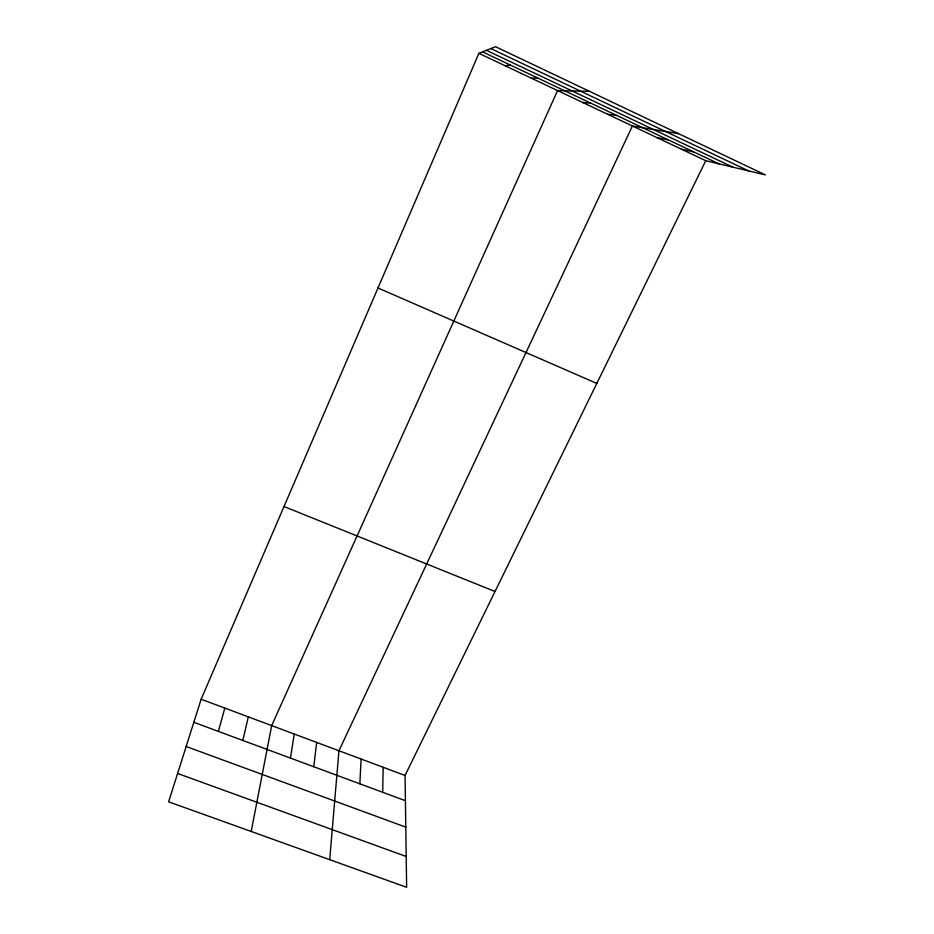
<?xml version="1.0" encoding="UTF-8"?>
<svg xmlns="http://www.w3.org/2000/svg" width="934" height="934" viewBox="0 0 934 934"><rect width="100%" height="100%" fill="white"/><g stroke="black" fill="none" stroke-linecap="round" stroke-linejoin="round"><path stroke-width="1.4" d="M382.695 792.277L383.15 767.269M359.847 783.813L361.108 759.038M329.702 859.665L338.949 750.749L632.411 125.997L678.493 133.632M313.742 766.732L316.661 742.425M290.474 758.104L294.233 734.042M251.199 831.47L271.689 725.613L557.575 90.586L589.506 91.357M242.817 740.452L248.316 716.88M218.393 731.404L224.802 708.089M201.137 699.239L168.622 801.816L406.64 887.3L405.052 775.465L705.754 160.695L765.378 174.915L495.522 46.7L478.885 53.343L201.137 699.239L405.052 775.465M505.294 65.847L510.104 64.936M531.528 78.258L537.459 77.884M582.688 102.46L590.79 103.149M607.637 114.263L616.779 115.454M657.022 137.637L668.219 139.82M681.47 149.207L693.67 151.868M177.612 773.469L406.197 856.49M186.158 746.511L405.788 827.127M193.828 722.297L405.414 800.695M284.006 506.532L495.032 591.514M377.99 287.976L596.803 383.43M478.885 53.343L705.754 160.695M490.84 48.568L748.648 170.934M486.439 50.319L732.921 167.174M482.551 51.884L718.935 163.847"/></g></svg>
